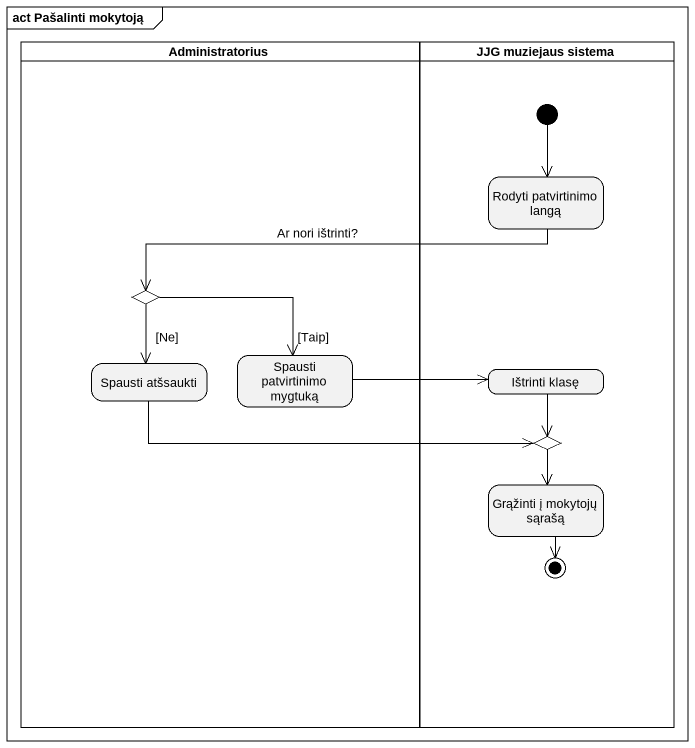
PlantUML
@startuml
mainframe act Pašalinti mokytoją
hide empty description
state Administratorius <<partition>> {
  state choice1 <<choice>>
  state "Spausti atšsaukti" as Spausti_atšsaukti
  state "Spausti patvirtinimo mygtuką" as Spausti_patvirtinimo_mygtuką
}
state "JJG muziejaus sistema" as JJG_muziejaus_sistema <<partition>> {
  state "Rodyti patvirtinimo langą" as Rodyti_patvirtinimo_langą
  state "Ištrinti klasę" as Ištrinti_klasę
  state choice2 <<choice>>
  state "Grąžinti į mokytojų sąrašą" as Grąžinti_į_mokytojų_sąrašą
  [*] --> Rodyti_patvirtinimo_langą
  Grąžinti_į_mokytojų_sąrašą --> [*]
}
Rodyti_patvirtinimo_langą -left-> choice1 : Ar nori ištrinti?
choice1 --> Spausti_atšsaukti : [Ne]
choice1 -right-> Spausti_patvirtinimo_mygtuką : [Taip]
Spausti_atšsaukti -right-> choice2
Spausti_patvirtinimo_mygtuką -right-> Ištrinti_klasę
Ištrinti_klasę --> choice2
choice2 --> Grąžinti_į_mokytojų_sąrašą
@enduml
